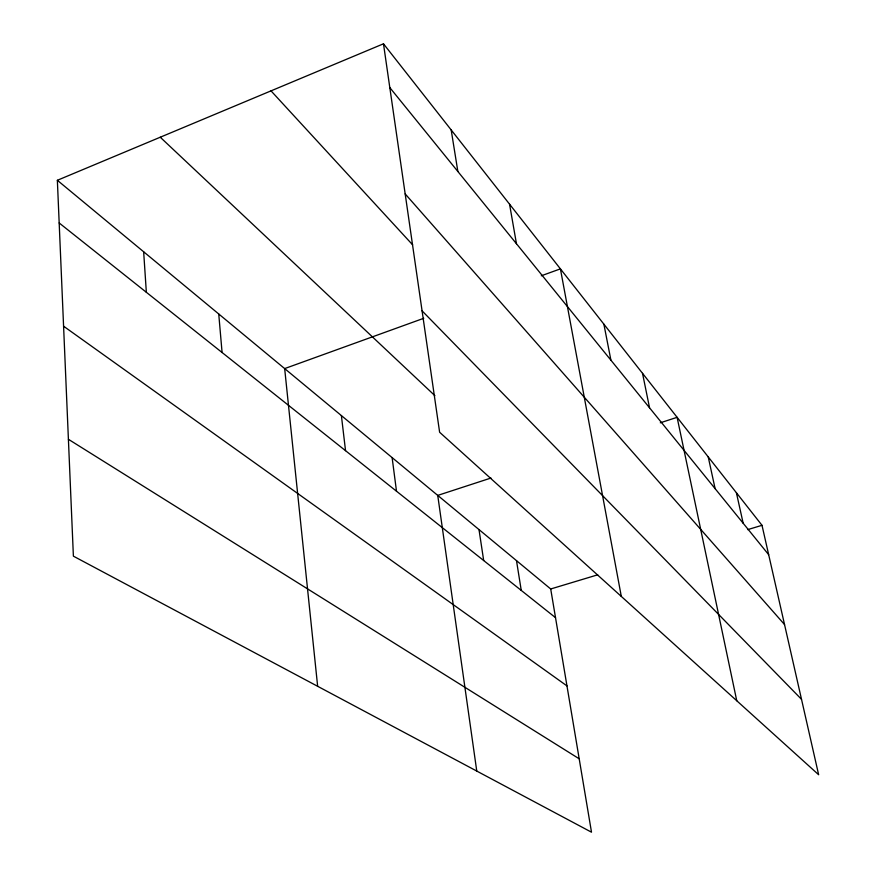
<?xml version="1.0" encoding="UTF-8"?>
<svg xmlns="http://www.w3.org/2000/svg" width="876" height="876" viewBox="0 0 876 876"><rect width="100%" height="100%" fill="white"/><g stroke="black" fill="none" stroke-linecap="round" stroke-linejoin="round"><path stroke-width="1.31" d="M57.356 180.292L550.708 588.979L591.508 832.2L73.387 556.161L57.356 180.292L383.48 43.8L762 525.315L818.644 774.734L439.621 432.251L383.48 43.8M423.743 318.295L284.667 368.588L317.649 686.302M541.291 275.787L560.41 268.866L621.314 596.436M490.976 478.033L437.737 495.4L476.763 771.066M660.307 422.801L677.104 417.326L736.76 700.756M550.708 588.979L597.717 574.82M747.677 529.63L762 525.315M68.405 439.292L579.2 758.791M63.587 326.211L566.969 685.897M59.174 222.964L555.515 617.657M160.253 137.225L434.89 395.656M422.068 310.827L801.518 699.322M271.023 90.863L412.618 244.82M405.172 193.903L784.535 624.544M389.809 87.6L768.657 554.661M736.398 492.75L743.166 523.224M708.235 456.922L715.101 488.633M642.524 373.34L649.543 407.8M603.882 324.175L610.911 360.178M509.547 204.163L516.457 243.725M451.173 129.9L457.863 171.499M516.49 560.629L521.253 590.413M478.997 529.575L483.683 560.53M392.12 457.6L396.5 491.206M341.388 415.585L345.538 450.669M218.737 313.98L222.077 352.502M143.653 251.773L146.347 292.277"/></g></svg>
